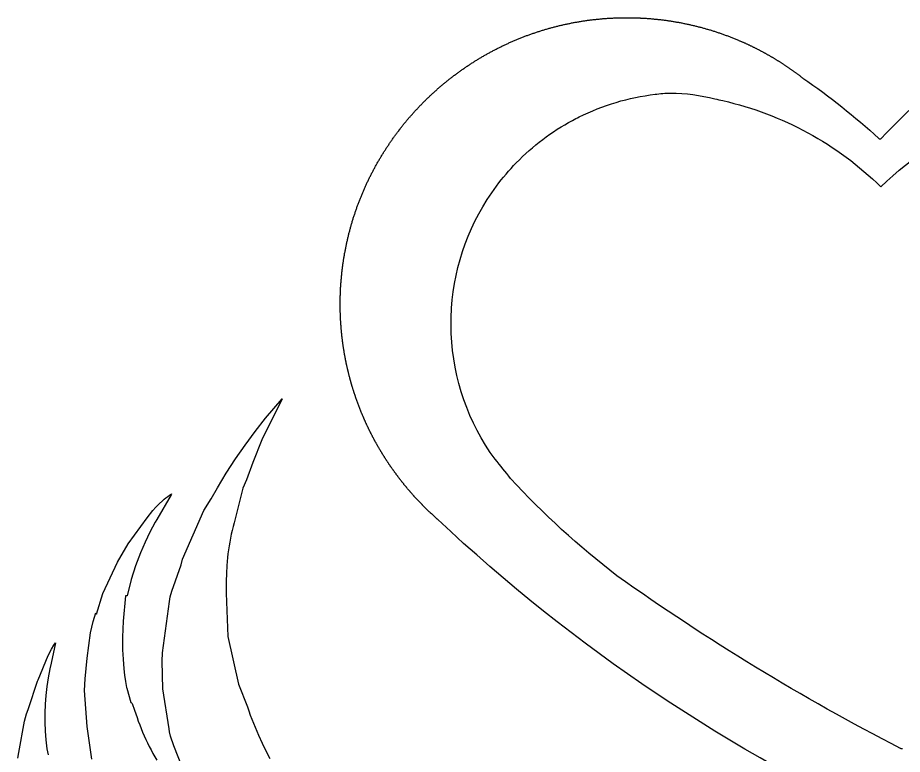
# Model space of a CAD drawing. Extents: x 156 to 510, y 849 to 1306.
# Drawn here: x 158.4 to 337.9, y 1154.3 to 1303.8 of the extents above; entities that cross this region are included whole.
import ezdxf

# ---------------------------------------------------------------- set-up
doc = ezdxf.new("R2010")
doc.units = 0
doc.layers.add('color#3f3f3fff', color=1, linetype='CONTINUOUS')
doc.layers.add('color#7d7d7dff', color=1, linetype='CONTINUOUS')

msp = doc.modelspace()

# ---------------------------------------------------------------- linework, layer by layer
at = {"layer": 'color#3f3f3fff'}
for points in [[(191.71, 1151.92), (190.12, 1156.06), (189.46, 1158.02), (189.26, 1158.88), (189.17, 1159.47), (187.92, 1167.61), (187.73, 1173.22), (187.8, 1174.91), (189.21, 1185.34), (189.39, 1186.26), (189.72, 1187.46), (191.61, 1192.75), (191.91, 1193.96), (196.24, 1203.81), (197.72, 1206.21), (198.99, 1208.44), (200.77, 1211.38), (202.63, 1214.27), (204.58, 1217.1), (206.61, 1219.86), (208.73, 1222.56), (210.38, 1224.54), (212.07, 1226.47), (208, 1218.13), (206.12, 1213.56), (204.89, 1210.05), (204.15, 1208.31), (202.38, 1201.32), (202.16, 1200.54), (201.96, 1199.76), (201.77, 1198.98), (201.61, 1198.2), (201.46, 1197.41), (201.33, 1196.62), (201.21, 1195.83), (201.11, 1195.04), (201.02, 1194.24), (200.94, 1193.44), (200.88, 1192.64), (200.79, 1191.04), (200.74, 1189.44), (200.74, 1187.02), (201.08, 1178.2), (203.26, 1168.57), (205.04, 1163.95), (205.33, 1163.12), (205.63, 1162.29), (205.94, 1161.46), (206.6, 1159.82), (207.3, 1158.2), (208.04, 1156.6), (208.81, 1155.02), (209.62, 1153.44)], [(173.47, 1153.31), (172.53, 1159.97), (171.98, 1167.29), (172.15, 1169.61), (172.51, 1173.83), (173.24, 1178.96), (173.75, 1181.25), (174.26, 1183.07), (174.4, 1182.79), (175.71, 1186.93), (178.69, 1193.32), (180.85, 1197.04), (184.68, 1202.34), (185.85, 1203.79), (186.47, 1204.49), (187.11, 1205.15), (187.79, 1205.78), (188.14, 1206.09), (188.51, 1206.38), (188.88, 1206.66), (189.26, 1206.94), (189.65, 1207.2), (189.57, 1207), (186.64, 1201.96), (186.36, 1201.46), (185.26, 1199.43), (184.27, 1197.36), (183.36, 1195.24), (182.36, 1192.55), (181.49, 1189.8), (180.63, 1186.46), (180.29, 1186.49), (179.84, 1181.35), (179.71, 1178.13), (179.73, 1175.55), (179.81, 1173.62), (179.96, 1171.69), (180.1, 1170.41), (180.28, 1169.13), (180.5, 1167.86), (180.56, 1167.77), (181.38, 1164.83), (181.44, 1164.81), (181.69, 1164.64), (182.17, 1163.29), (182.4, 1162.53), (182.65, 1161.77), (182.91, 1161.02), (183.19, 1160.27), (183.48, 1159.53), (183.79, 1158.8), (184.11, 1158.07), (184.44, 1157.34), (184.78, 1156.63), (185.14, 1155.92), (185.51, 1155.21), (185.89, 1154.51), (186.68, 1153.13)], [(158.44, 1153.53), (158.65, 1154.66), (159.82, 1161.06), (160.25, 1162.54), (160.58, 1163.41), (160.66, 1163.61), (162.46, 1169.18), (162.59, 1169.44), (164.62, 1174.37), (165.29, 1175.69), (165.77, 1176.44), (166.12, 1176.92), (165.24, 1172.83), (164.97, 1171.65), (164.62, 1169.87), (164.34, 1168.08), (164.13, 1166.28), (164, 1164.47), (163.94, 1162.66), (163.94, 1160.85), (164.02, 1159.04), (164.16, 1157.23), (164.36, 1155.43), (164.62, 1154.18)]]:
    msp.add_lwpolyline(points, dxfattribs=at)
at = {"layer": 'color#7d7d7dff'}
for points in [[(428.11, 1207.75, -0.110149), (337.5, 1139.13, -0.083023), (243.71, 1201.96), (243.64, 1202.02), (243.56, 1202.08), (243.49, 1202.14), (243.42, 1202.21), (243.35, 1202.27), (243.28, 1202.33), (243.21, 1202.4), (243.14, 1202.46), (243.07, 1202.52), (243, 1202.59), (242.93, 1202.65), (242.86, 1202.71), (242.79, 1202.78), (242.72, 1202.84), (242.65, 1202.91), (242.58, 1202.97), (242.51, 1203.03), (242.44, 1203.1), (242.37, 1203.16), (242.3, 1203.23), (242.23, 1203.29), (242.17, 1203.36), (242.1, 1203.42), (242.03, 1203.49), (241.96, 1203.55), (241.89, 1203.62), (241.82, 1203.68), (241.75, 1203.75), (241.69, 1203.81), (241.62, 1203.88), (241.55, 1203.95), (241.48, 1204.01), (241.41, 1204.08), (241.35, 1204.14), (241.28, 1204.21), (241.21, 1204.28), (241.14, 1204.34), (241.08, 1204.41), (241.01, 1204.48), (240.94, 1204.54), (240.87, 1204.61), (240.81, 1204.68), (240.74, 1204.75), (240.67, 1204.81), (240.61, 1204.88), (240.54, 1204.95), (240.48, 1205.02), (240.41, 1205.08), (240.34, 1205.15), (240.28, 1205.22), (240.21, 1205.29), (240.15, 1205.35), (240.08, 1205.42), (240.01, 1205.49), (239.95, 1205.56), (239.88, 1205.63), (239.82, 1205.7), (239.75, 1205.77), (239.69, 1205.83), (239.62, 1205.9), (239.56, 1205.97), (239.49, 1206.04), (239.43, 1206.11), (239.36, 1206.18), (239.3, 1206.25), (239.24, 1206.32), (239.17, 1206.39), (239.11, 1206.46), (239.04, 1206.53), (238.98, 1206.6), (238.92, 1206.67), (238.85, 1206.74), (238.79, 1206.81), (238.73, 1206.88), (238.66, 1206.95), (238.6, 1207.02), (238.54, 1207.09), (238.47, 1207.16), (238.41, 1207.23), (238.35, 1207.31), (238.29, 1207.38), (238.22, 1207.45), (238.16, 1207.52), (238.1, 1207.59), (238.04, 1207.66), (237.98, 1207.73), (237.91, 1207.81), (237.85, 1207.88), (237.79, 1207.95), (237.73, 1208.02), (237.67, 1208.09), (237.61, 1208.17), (237.55, 1208.24), (237.48, 1208.31), (237.42, 1208.38), (237.36, 1208.46), (237.3, 1208.53), (237.24, 1208.6), (237.18, 1208.68), (237.12, 1208.75), (237.06, 1208.82), (237, 1208.89), (236.94, 1208.97), (236.88, 1209.04), (236.82, 1209.12), (236.76, 1209.19), (236.7, 1209.26), (236.64, 1209.34), (236.58, 1209.41), (236.52, 1209.48), (236.47, 1209.56), (236.41, 1209.63), (236.35, 1209.71), (236.29, 1209.78), (236.23, 1209.86), (236.17, 1209.93), (236.11, 1210.01), (236.06, 1210.08), (236, 1210.16), (235.94, 1210.23), (235.88, 1210.31), (235.82, 1210.38), (235.77, 1210.46), (235.71, 1210.53), (235.65, 1210.61), (235.59, 1210.68), (235.54, 1210.76), (235.48, 1210.84), (235.42, 1210.91), (235.37, 1210.99), (235.31, 1211.06), (235.25, 1211.14), (235.2, 1211.22), (235.14, 1211.29), (235.08, 1211.37), (235.03, 1211.45), (234.97, 1211.52), (234.92, 1211.6), (234.86, 1211.68), (234.81, 1211.75), (234.75, 1211.83), (234.7, 1211.91), (234.64, 1211.98), (234.59, 1212.06), (234.53, 1212.14), (234.48, 1212.22), (234.42, 1212.29), (234.37, 1212.37), (234.31, 1212.45), (234.26, 1212.53), (234.2, 1212.61), (234.15, 1212.68), (234.1, 1212.76), (234.04, 1212.84), (233.99, 1212.92), (233.93, 1213), (233.88, 1213.08), (233.83, 1213.15), (233.77, 1213.23), (233.72, 1213.31), (233.67, 1213.39), (233.62, 1213.47), (233.56, 1213.55), (233.51, 1213.63), (233.46, 1213.71), (233.41, 1213.79), (233.35, 1213.87), (233.3, 1213.95), (233.25, 1214.03), (233.2, 1214.11), (233.15, 1214.19), (233.09, 1214.27), (233.04, 1214.35), (232.99, 1214.43), (232.94, 1214.51), (232.89, 1214.59), (232.84, 1214.67), (232.79, 1214.75), (232.74, 1214.83), (232.69, 1214.91), (232.64, 1214.99), (232.59, 1215.07), (232.54, 1215.15), (232.49, 1215.23), (232.44, 1215.31), (232.39, 1215.39), (232.34, 1215.47), (232.29, 1215.56), (232.24, 1215.64), (232.19, 1215.72), (232.14, 1215.8), (232.09, 1215.88), (232.04, 1215.96), (231.99, 1216.05), (231.94, 1216.13), (231.9, 1216.21), (231.85, 1216.29), (231.8, 1216.37), (231.75, 1216.46), (231.7, 1216.54), (231.66, 1216.62), (231.61, 1216.7), (231.56, 1216.79), (231.51, 1216.87), (231.47, 1216.95), (231.42, 1217.03), (231.37, 1217.12), (231.33, 1217.2), (231.28, 1217.28), (231.23, 1217.37), (231.19, 1217.45), (231.14, 1217.53), (231.09, 1217.62), (231.05, 1217.7), (231, 1217.78), (230.95, 1217.87), (230.91, 1217.95), (230.86, 1218.04), (230.82, 1218.12), (230.77, 1218.2), (230.73, 1218.29), (230.68, 1218.37), (230.64, 1218.46), (230.59, 1218.54), (230.55, 1218.63), (230.5, 1218.71), (230.46, 1218.79), (230.42, 1218.88), (230.37, 1218.96), (230.33, 1219.05), (230.28, 1219.13), (230.24, 1219.22), (230.2, 1219.3), (230.15, 1219.39), (230.11, 1219.47), (230.07, 1219.56), (230.02, 1219.65), (229.98, 1219.73), (229.94, 1219.82), (229.9, 1219.9), (229.85, 1219.99), (229.81, 1220.07), (229.77, 1220.16), (229.73, 1220.25), (229.69, 1220.33), (229.64, 1220.42), (229.6, 1220.5), (229.56, 1220.59), (229.52, 1220.68), (229.48, 1220.76), (229.44, 1220.85), (229.4, 1220.94), (229.36, 1221.02), (229.31, 1221.11), (229.27, 1221.2), (229.23, 1221.28), (229.19, 1221.37), (229.15, 1221.46), (229.11, 1221.55), (229.07, 1221.63), (229.03, 1221.72), (228.99, 1221.81), (228.95, 1221.9), (228.92, 1221.98), (228.88, 1222.07), (228.84, 1222.16), (228.8, 1222.25), (228.76, 1222.33), (228.72, 1222.42), (228.68, 1222.51), (228.64, 1222.6), (228.61, 1222.69), (228.57, 1222.77), (228.53, 1222.86), (228.49, 1222.95), (228.46, 1223.04), (228.42, 1223.13), (228.38, 1223.22), (228.34, 1223.31), (228.31, 1223.39), (228.27, 1223.48), (228.23, 1223.57), (228.2, 1223.66), (228.16, 1223.75), (228.12, 1223.84), (228.09, 1223.93), (228.05, 1224.02), (228.02, 1224.11), (227.98, 1224.2), (227.94, 1224.29), (227.91, 1224.38), (227.87, 1224.47), (227.84, 1224.55), (227.8, 1224.64), (227.77, 1224.73), (227.73, 1224.82), (227.7, 1224.91), (227.67, 1225), (227.63, 1225.09), (227.6, 1225.18), (227.56, 1225.28), (227.53, 1225.37), (227.5, 1225.46), (227.46, 1225.55), (227.43, 1225.64), (227.4, 1225.73), (227.36, 1225.82), (227.33, 1225.91), (227.3, 1226), (227.26, 1226.09), (227.23, 1226.18), (227.2, 1226.27), (227.17, 1226.36), (227.14, 1226.46), (227.1, 1226.55), (227.07, 1226.64), (227.04, 1226.73), (227.01, 1226.82), (226.98, 1226.91), (226.95, 1227), (226.92, 1227.1), (226.88, 1227.19), (226.85, 1227.28), (226.82, 1227.37), (226.79, 1227.46), (226.76, 1227.56), (226.73, 1227.65), (226.7, 1227.74), (226.67, 1227.83), (226.64, 1227.92), (226.61, 1228.02), (226.58, 1228.11), (226.55, 1228.2), (226.53, 1228.29), (226.5, 1228.39), (226.47, 1228.48), (226.44, 1228.57), (226.41, 1228.67), (226.38, 1228.76), (226.35, 1228.85), (226.33, 1228.94), (226.3, 1229.04), (226.27, 1229.13), (226.24, 1229.22), (226.22, 1229.32), (226.19, 1229.41), (226.16, 1229.5), (226.13, 1229.6), (226.11, 1229.69), (226.08, 1229.78), (226.05, 1229.88), (226.03, 1229.97), (226, 1230.07), (225.98, 1230.16), (225.95, 1230.25), (225.92, 1230.35), (225.9, 1230.44), (225.87, 1230.54), (225.85, 1230.63), (225.82, 1230.72), (225.8, 1230.82), (225.77, 1230.91), (225.75, 1231.01), (225.72, 1231.1), (225.7, 1231.2), (225.67, 1231.29), (225.65, 1231.39), (225.63, 1231.48), (225.6, 1231.57), (225.58, 1231.67), (225.56, 1231.76), (225.53, 1231.86), (225.51, 1231.95), (225.49, 1232.05), (225.46, 1232.15), (225.44, 1232.24), (225.42, 1232.34), (225.4, 1232.43), (225.37, 1232.53), (225.35, 1232.62), (225.33, 1232.72), (225.31, 1232.81), (225.29, 1232.91), (225.27, 1233), (225.24, 1233.1), (225.22, 1233.2), (225.2, 1233.29), (225.18, 1233.39), (225.16, 1233.48), (225.14, 1233.58), (225.12, 1233.68), (225.1, 1233.77), (225.08, 1233.87), (225.06, 1233.96), (225.04, 1234.06), (225.02, 1234.16), (225, 1234.25), (224.98, 1234.35), (224.96, 1234.45), (224.95, 1234.54), (224.93, 1234.64), (224.91, 1234.74), (224.89, 1234.83), (224.87, 1234.93), (224.85, 1235.03), (224.84, 1235.12), (224.82, 1235.22), (224.8, 1235.32), (224.78, 1235.42), (224.77, 1235.51), (224.75, 1235.61), (224.73, 1235.71), (224.71, 1235.81), (224.7, 1235.9), (224.68, 1236), (224.67, 1236.1), (224.65, 1236.2), (224.63, 1236.29), (224.62, 1236.39), (224.6, 1236.49), (224.59, 1236.59), (224.57, 1236.68), (224.56, 1236.78), (224.54, 1236.88), (224.53, 1236.98), (224.51, 1237.08), (224.5, 1237.17), (224.48, 1237.27), (224.47, 1237.37), (224.45, 1237.47), (224.44, 1237.57), (224.43, 1237.67), (224.41, 1237.76), (224.4, 1237.86), (224.39, 1237.96), (224.37, 1238.06), (224.36, 1238.16), (224.35, 1238.26), (224.34, 1238.36), (224.32, 1238.46), (224.31, 1238.55), (224.3, 1238.65), (224.29, 1238.75), (224.28, 1238.85), (224.26, 1238.95), (224.25, 1239.05), (224.24, 1239.15), (224.23, 1239.25), (224.22, 1239.35), (224.21, 1239.45), (224.2, 1239.55), (224.19, 1239.64), (224.18, 1239.74), (224.17, 1239.84), (224.16, 1239.94), (224.15, 1240.04), (224.14, 1240.14), (224.13, 1240.24), (224.12, 1240.34), (224.11, 1240.44), (224.1, 1240.54), (224.09, 1240.64), (224.08, 1240.74), (224.08, 1240.84), (224.07, 1240.94), (224.06, 1241.04), (224.05, 1241.14), (224.04, 1241.24), (224.04, 1241.34), (224.03, 1241.44), (224.02, 1241.54), (224.02, 1241.64), (224.01, 1241.74), (224, 1241.84), (224, 1241.95), (223.99, 1242.05), (223.98, 1242.15), (223.98, 1242.25), (223.97, 1242.35), (223.97, 1242.45), (223.96, 1242.55), (223.96, 1242.65), (223.95, 1242.75), (223.95, 1242.85), (223.94, 1242.95), (223.94, 1243.05), (223.93, 1243.16), (223.93, 1243.26), (223.92, 1243.36), (223.92, 1243.46), (223.92, 1243.56), (223.91, 1243.66), (223.91, 1243.76), (223.91, 1243.86), (223.9, 1243.97), (223.9, 1244.07), (223.9, 1244.17), (223.89, 1244.27), (223.89, 1244.37), (223.89, 1244.47), (223.89, 1244.57), (223.89, 1244.68), (223.88, 1244.78), (223.88, 1244.88), (223.88, 1244.98), (223.88, 1245.08), (223.88, 1245.19), (223.88, 1245.29), (223.88, 1245.39), (223.88, 1245.49), (223.88, 1245.59), (223.88, 1245.7), (223.88, 1245.88), (223.88, 1246.07), (223.88, 1246.26), (223.88, 1246.45), (223.88, 1246.64), (223.89, 1246.82), (223.89, 1247.01), (223.9, 1247.2), (223.9, 1247.38), (223.91, 1247.57), (223.91, 1247.76), (223.92, 1247.94), (223.93, 1248.13), (223.93, 1248.32), (223.94, 1248.5), (223.95, 1248.69), (223.96, 1248.87), (223.97, 1249.06), (223.98, 1249.25), (223.99, 1249.43), (224.01, 1249.62), (224.02, 1249.8), (224.03, 1249.99), (224.05, 1250.17), (224.06, 1250.35), (224.08, 1250.54), (224.09, 1250.72), (224.11, 1250.91), (224.12, 1251.09), (224.14, 1251.27), (224.16, 1251.46), (224.18, 1251.64), (224.2, 1251.82), (224.22, 1252.01), (224.24, 1252.19), (224.26, 1252.37), (224.28, 1252.56), (224.3, 1252.74), (224.32, 1252.92), (224.34, 1253.1), (224.37, 1253.28), (224.39, 1253.47), (224.42, 1253.65), (224.44, 1253.83), (224.47, 1254.01), (224.49, 1254.19), (224.52, 1254.37), (224.55, 1254.55), (224.57, 1254.73), (224.6, 1254.91), (224.63, 1255.09), (224.66, 1255.27), (224.69, 1255.45), (224.72, 1255.63), (224.75, 1255.81), (224.78, 1255.99), (224.82, 1256.17), (224.85, 1256.35), (224.88, 1256.53), (224.92, 1256.7), (224.95, 1256.88), (224.99, 1257.06), (225.02, 1257.24), (225.06, 1257.42), (225.09, 1257.59), (225.13, 1257.77), (225.17, 1257.95), (225.21, 1258.12), (225.25, 1258.3), (225.29, 1258.48), (225.33, 1258.65), (225.37, 1258.83), (225.41, 1259), (225.45, 1259.18), (225.49, 1259.36), (225.53, 1259.53), (225.58, 1259.71), (225.62, 1259.88), (225.66, 1260.05), (225.71, 1260.23), (225.75, 1260.4), (225.8, 1260.58), (225.84, 1260.75), (225.89, 1260.92), (225.94, 1261.1), (225.99, 1261.27), (226.03, 1261.44), (226.08, 1261.62), (226.13, 1261.79), (226.18, 1261.96), (226.23, 1262.13), (226.28, 1262.3), (226.33, 1262.48), (226.39, 1262.65), (226.44, 1262.82), (226.49, 1262.99), (226.54, 1263.16), (226.6, 1263.33), (226.65, 1263.5), (226.71, 1263.67), (226.76, 1263.84), (226.82, 1264.01), (226.88, 1264.18), (226.93, 1264.35), (226.99, 1264.52), (227.05, 1264.68), (227.11, 1264.85), (227.16, 1265.02), (227.22, 1265.19), (227.28, 1265.36), (227.34, 1265.52), (227.41, 1265.69), (227.47, 1265.86), (227.53, 1266.02), (227.59, 1266.19), (227.65, 1266.36), (227.72, 1266.52), (227.78, 1266.69), (227.85, 1266.85), (227.91, 1267.02), (227.98, 1267.18), (228.04, 1267.35), (228.11, 1267.51), (228.17, 1267.68), (228.24, 1267.84), (228.31, 1268), (228.38, 1268.17), (228.45, 1268.33), (228.52, 1268.49), (228.59, 1268.66), (228.66, 1268.82), (228.73, 1268.98), (228.8, 1269.14), (228.87, 1269.3), (228.94, 1269.47), (229.01, 1269.63), (229.09, 1269.79), (229.16, 1269.95), (229.23, 1270.11), (229.31, 1270.27), (229.38, 1270.43), (229.46, 1270.59), (229.53, 1270.75), (229.61, 1270.91), (229.69, 1271.07), (229.77, 1271.22), (229.84, 1271.38), (229.92, 1271.54), (230, 1271.7), (230.08, 1271.86), (230.16, 1272.01), (230.24, 1272.17), (230.32, 1272.33), (230.4, 1272.48), (230.48, 1272.64), (230.56, 1272.79), (230.65, 1272.95), (230.73, 1273.1), (230.81, 1273.26), (230.9, 1273.41), (230.98, 1273.57), (231.06, 1273.72), (231.15, 1273.88), (231.23, 1274.03), (231.32, 1274.18), (231.41, 1274.34), (231.49, 1274.49), (231.58, 1274.64), (231.67, 1274.79), (231.76, 1274.95), (231.85, 1275.1), (231.93, 1275.25), (232.02, 1275.4), (232.11, 1275.55), (232.2, 1275.7), (232.3, 1275.85), (232.39, 1276), (232.48, 1276.15), (232.57, 1276.3), (232.66, 1276.45), (232.76, 1276.6), (232.85, 1276.74), (232.94, 1276.89), (233.04, 1277.04), (233.13, 1277.19), (233.23, 1277.33), (233.32, 1277.48), (233.42, 1277.63), (233.52, 1277.77), (233.61, 1277.92), (233.71, 1278.06), (233.81, 1278.21), (233.91, 1278.35), (234, 1278.5), (234.1, 1278.64), (234.2, 1278.79), (234.3, 1278.93), (234.4, 1279.07), (234.5, 1279.22), (234.61, 1279.36), (234.71, 1279.5), (234.81, 1279.64), (234.91, 1279.79), (235.01, 1279.93), (235.12, 1280.07), (235.22, 1280.21), (235.32, 1280.35), (235.43, 1280.49), (235.53, 1280.63), (235.64, 1280.77), (235.75, 1280.91), (235.85, 1281.05), (235.96, 1281.18), (236.06, 1281.32), (236.17, 1281.46), (236.28, 1281.6), (236.39, 1281.74), (236.5, 1281.87), (236.61, 1282.01), (236.71, 1282.14), (236.82, 1282.28), (236.93, 1282.42), (237.04, 1282.55), (237.16, 1282.69), (237.27, 1282.82), (237.38, 1282.95), (237.49, 1283.09), (237.6, 1283.22), (237.72, 1283.35), (237.83, 1283.49), (237.94, 1283.62), (238.06, 1283.75), (238.17, 1283.88), (238.29, 1284.01), (238.4, 1284.15), (238.52, 1284.28), (238.63, 1284.41), (238.75, 1284.54), (238.87, 1284.67), (238.98, 1284.8), (239.1, 1284.92), (239.22, 1285.05), (239.34, 1285.18), (239.46, 1285.31), (239.57, 1285.44), (239.69, 1285.56), (239.81, 1285.69), (239.93, 1285.82), (240.05, 1285.94), (240.18, 1286.07), (240.3, 1286.19), (240.42, 1286.32), (240.54, 1286.44), (240.66, 1286.57), (240.79, 1286.69), (240.91, 1286.82), (241.03, 1286.94), (241.16, 1287.06), (241.28, 1287.18), (241.4, 1287.31), (241.53, 1287.43), (241.66, 1287.55), (241.78, 1287.67), (241.91, 1287.79), (242.03, 1287.91), (242.16, 1288.03), (242.29, 1288.15), (242.41, 1288.27), (242.54, 1288.39), (242.67, 1288.51), (242.8, 1288.62), (242.93, 1288.74), (243.06, 1288.86), (243.19, 1288.97), (243.32, 1289.09), (243.45, 1289.21), (243.58, 1289.32), (243.71, 1289.44), (243.84, 1289.55), (243.97, 1289.67), (244.1, 1289.78), (244.24, 1289.89), (244.37, 1290.01), (244.5, 1290.12), (244.64, 1290.23), (244.77, 1290.35), (244.9, 1290.46), (245.04, 1290.57), (245.17, 1290.68), (245.31, 1290.79), (245.44, 1290.9), (245.58, 1291.01), (245.72, 1291.12), (245.85, 1291.23), (245.99, 1291.34), (246.13, 1291.44), (246.26, 1291.55), (246.4, 1291.66), (246.54, 1291.77), (246.68, 1291.87), (246.82, 1291.98), (246.96, 1292.08), (247.1, 1292.19), (247.24, 1292.29), (247.38, 1292.4), (247.52, 1292.5), (247.66, 1292.61), (247.8, 1292.71), (247.94, 1292.81), (248.08, 1292.92), (248.22, 1293.02), (248.36, 1293.12), (248.51, 1293.22), (248.65, 1293.32), (248.79, 1293.42), (248.94, 1293.52), (249.08, 1293.62), (249.23, 1293.72), (249.37, 1293.82), (249.51, 1293.92), (249.66, 1294.01), (249.81, 1294.11), (249.95, 1294.21), (250.1, 1294.3), (250.24, 1294.4), (250.39, 1294.5), (250.54, 1294.59), (250.68, 1294.69), (250.83, 1294.78), (250.98, 1294.87), (251.13, 1294.97), (251.28, 1295.06), (251.43, 1295.15), (251.58, 1295.25), (251.72, 1295.34), (251.87, 1295.43), (252.02, 1295.52), (252.17, 1295.61), (252.33, 1295.7), (252.48, 1295.79), (252.63, 1295.88), (252.78, 1295.97), (252.93, 1296.06), (253.08, 1296.14), (253.24, 1296.23), (253.39, 1296.32), (253.54, 1296.4), (253.69, 1296.49), (253.85, 1296.57), (254, 1296.66), (254.16, 1296.74), (254.31, 1296.83), (254.46, 1296.91), (254.62, 1297), (254.77, 1297.08), (254.93, 1297.16), (255.09, 1297.24), (255.24, 1297.32), (255.4, 1297.41), (255.55, 1297.49), (255.71, 1297.57), (255.87, 1297.65), (256.03, 1297.72), (256.18, 1297.8), (256.34, 1297.88), (256.5, 1297.96), (256.66, 1298.04), (256.82, 1298.11), (256.98, 1298.19), (257.14, 1298.27), (257.29, 1298.34), (257.45, 1298.42), (257.61, 1298.49), (257.78, 1298.56), (257.94, 1298.64), (258.1, 1298.71), (258.26, 1298.78), (258.42, 1298.86), (258.58, 1298.93), (258.74, 1299), (258.9, 1299.07), (259.07, 1299.14), (259.23, 1299.21), (259.39, 1299.28), (259.56, 1299.35), (259.72, 1299.41), (259.88, 1299.48), (260.05, 1299.55), (260.21, 1299.62), (260.38, 1299.68), (260.54, 1299.75), (260.71, 1299.81), (260.87, 1299.88), (261.04, 1299.94), (261.2, 1300.01), (261.37, 1300.07), (261.53, 1300.13), (261.7, 1300.2), (261.87, 1300.26), (262.03, 1300.32), (262.2, 1300.38), (262.37, 1300.44), (262.54, 1300.5), (262.7, 1300.56), (262.87, 1300.62), (263.04, 1300.68), (263.21, 1300.73), (263.38, 1300.79), (263.55, 1300.85), (263.72, 1300.91), (263.88, 1300.96), (264.05, 1301.02), (264.22, 1301.07), (264.39, 1301.13), (264.56, 1301.18), (264.74, 1301.23), (264.91, 1301.29), (265.08, 1301.34), (265.25, 1301.39), (265.42, 1301.44), (265.59, 1301.49), (265.76, 1301.54), (265.94, 1301.59), (266.11, 1301.64), (266.28, 1301.69), (266.45, 1301.74), (266.63, 1301.79), (266.8, 1301.83), (266.97, 1301.88), (267.15, 1301.93), (267.32, 1301.97), (267.49, 1302.02), (267.67, 1302.06), (267.84, 1302.11), (268.02, 1302.15), (268.19, 1302.19), (268.37, 1302.23), (268.54, 1302.28), (268.72, 1302.32), (268.9, 1302.36), (269.07, 1302.4), (269.25, 1302.44), (269.42, 1302.48), (269.6, 1302.52), (269.78, 1302.55), (269.95, 1302.59), (270.13, 1302.63), (270.31, 1302.67), (270.49, 1302.7), (270.66, 1302.74), (270.84, 1302.77), (271.02, 1302.81), (271.2, 1302.84), (271.38, 1302.87), (271.56, 1302.91), (271.73, 1302.94), (271.91, 1302.97), (272.09, 1303), (272.27, 1303.03), (272.45, 1303.06), (272.63, 1303.09), (272.81, 1303.12), (272.99, 1303.15), (273.17, 1303.18), (273.35, 1303.2), (273.53, 1303.23), (273.71, 1303.26), (273.9, 1303.28), (274.08, 1303.31), (274.26, 1303.33), (274.44, 1303.36), (274.62, 1303.38), (274.8, 1303.4), (274.99, 1303.43), (275.17, 1303.45), (275.35, 1303.47), (275.53, 1303.49), (275.72, 1303.51), (275.9, 1303.53), (276.08, 1303.55), (276.27, 1303.57), (276.45, 1303.58), (276.63, 1303.6), (276.82, 1303.62), (277, 1303.63), (277.18, 1303.65), (277.37, 1303.66), (277.55, 1303.68), (277.74, 1303.69), (277.92, 1303.7), (278.11, 1303.72), (278.29, 1303.73), (278.48, 1303.74), (278.66, 1303.75), (278.85, 1303.76), (279.04, 1303.77), (279.22, 1303.78), (279.41, 1303.79), (279.59, 1303.8), (279.78, 1303.8), (279.97, 1303.81), (280.15, 1303.82), (280.34, 1303.82), (280.53, 1303.83), (280.71, 1303.83), (280.9, 1303.84), (281.09, 1303.84), (281.28, 1303.84), (281.46, 1303.84), (281.65, 1303.85), (281.84, 1303.85), (282.03, 1303.85), (282.21, 1303.85), (282.4, 1303.85), (282.59, 1303.84), (282.78, 1303.84), (282.96, 1303.84), (283.15, 1303.84), (283.34, 1303.83), (283.52, 1303.83), (283.71, 1303.82), (283.81, 1303.82), (283.9, 1303.82), (283.99, 1303.81), (284.09, 1303.81), (284.18, 1303.81), (284.27, 1303.81), (284.37, 1303.8), (284.46, 1303.8), (284.55, 1303.79), (284.65, 1303.79), (284.74, 1303.79), (284.83, 1303.78), (284.93, 1303.78), (285.02, 1303.77), (285.21, 1303.76), (285.39, 1303.75), (285.57, 1303.74), (285.76, 1303.73), (285.94, 1303.72), (286.13, 1303.7), (286.31, 1303.69), (286.5, 1303.68), (286.68, 1303.66), (286.87, 1303.65), (287.05, 1303.63), (287.24, 1303.62), (287.42, 1303.6), (287.6, 1303.58), (287.79, 1303.57), (287.88, 1303.56), (287.97, 1303.55), (288.16, 1303.53), (288.34, 1303.51), (288.52, 1303.49), (288.7, 1303.47), (288.88, 1303.45), (289.06, 1303.43), (289.24, 1303.4), (289.42, 1303.38), (289.61, 1303.36), (289.79, 1303.33), (289.97, 1303.31), (290.15, 1303.28), (290.33, 1303.26), (290.51, 1303.23), (290.69, 1303.21), (290.87, 1303.18), (291.05, 1303.15), (291.23, 1303.12), (291.41, 1303.09), (291.59, 1303.06), (291.77, 1303.03), (291.95, 1303), (292.13, 1302.97), (292.31, 1302.94), (292.49, 1302.91), (292.67, 1302.88), (292.85, 1302.84), (293.03, 1302.81), (293.21, 1302.77), (293.39, 1302.74), (293.57, 1302.7), (293.75, 1302.67), (293.92, 1302.63), (294.1, 1302.59), (294.27, 1302.56), (294.45, 1302.52), (294.62, 1302.48), (294.8, 1302.44), (294.97, 1302.4), (295.15, 1302.36), (295.32, 1302.32), (295.49, 1302.28), (295.67, 1302.24), (295.84, 1302.2), (296.02, 1302.15), (296.19, 1302.11), (296.36, 1302.07), (296.54, 1302.02), (296.71, 1301.98), (296.88, 1301.93), (297.06, 1301.89), (297.23, 1301.84), (297.4, 1301.79), (297.57, 1301.75), (297.75, 1301.7), (297.92, 1301.65), (298.09, 1301.6), (298.26, 1301.55), (298.43, 1301.5), (298.6, 1301.45), (298.78, 1301.4), (298.95, 1301.35), (299.12, 1301.3), (299.29, 1301.24), (299.46, 1301.19), (299.63, 1301.14), (299.8, 1301.08), (299.97, 1301.03), (300.14, 1300.97), (300.31, 1300.91), (300.48, 1300.86), (300.65, 1300.8), (300.82, 1300.74), (300.99, 1300.69), (301.16, 1300.63), (301.33, 1300.57), (301.49, 1300.51), (301.66, 1300.45), (301.83, 1300.39), (302, 1300.33), (302.17, 1300.26), (302.34, 1300.2), (302.5, 1300.14), (302.67, 1300.08), (302.84, 1300.01), (303, 1299.95), (303.17, 1299.88), (303.34, 1299.82), (303.5, 1299.75), (303.67, 1299.69), (303.84, 1299.62), (304, 1299.55), (304.17, 1299.48), (304.33, 1299.42), (304.5, 1299.35), (304.66, 1299.28), (304.77, 1299.23), (304.88, 1299.18), (304.99, 1299.14), (305.1, 1299.09), (305.21, 1299.04), (305.32, 1299), (305.43, 1298.95), (305.54, 1298.9), (305.65, 1298.85), (305.75, 1298.8), (305.86, 1298.75), (305.97, 1298.71), (306.08, 1298.66), (306.19, 1298.61), (306.3, 1298.56), (306.4, 1298.51), (306.51, 1298.46), (306.62, 1298.41), (306.73, 1298.36), (306.84, 1298.31), (306.94, 1298.26), (307.05, 1298.2), (307.16, 1298.15), (307.27, 1298.1), (307.37, 1298.05), (307.48, 1298), (307.59, 1297.94), (307.69, 1297.89), (307.8, 1297.84), (307.91, 1297.79), (308.01, 1297.73), (308.12, 1297.68), (308.23, 1297.63), (308.33, 1297.57), (308.44, 1297.52), (308.54, 1297.46), (308.65, 1297.41), (308.75, 1297.36), (308.86, 1297.3), (308.97, 1297.25), (309.07, 1297.19), (309.18, 1297.13), (309.28, 1297.08), (309.39, 1297.02), (309.49, 1296.97), (309.6, 1296.91), (309.7, 1296.85), (309.81, 1296.8), (309.91, 1296.74), (310.01, 1296.68), (310.12, 1296.62), (310.22, 1296.57), (310.33, 1296.51), (310.43, 1296.45), (310.53, 1296.39), (310.64, 1296.33), (310.74, 1296.28), (310.84, 1296.22), (310.95, 1296.16), (311.05, 1296.1), (311.15, 1296.04), (311.26, 1295.98), (311.36, 1295.92), (311.46, 1295.86), (311.56, 1295.8), (311.67, 1295.74), (311.77, 1295.68), (311.87, 1295.61), (311.97, 1295.55), (312.08, 1295.49), (312.18, 1295.43), (312.28, 1295.37), (312.38, 1295.31), (312.48, 1295.24), (312.58, 1295.18), (312.68, 1295.12), (312.79, 1295.06), (312.89, 1294.99), (312.99, 1294.93), (313.09, 1294.87), (313.19, 1294.8), (313.29, 1294.74), (313.39, 1294.67), (313.49, 1294.61), (313.59, 1294.54), (313.69, 1294.48), (313.79, 1294.41), (313.89, 1294.35), (313.99, 1294.28), (314.09, 1294.22), (314.19, 1294.15), (314.29, 1294.09), (314.38, 1294.02), (314.48, 1293.95), (314.58, 1293.89), (314.68, 1293.82), (314.78, 1293.75), (314.88, 1293.69), (314.98, 1293.62), (315.07, 1293.55), (315.17, 1293.48), (315.27, 1293.41), (315.37, 1293.35), (315.46, 1293.28), (315.56, 1293.21), (315.66, 1293.14), (315.76, 1293.07), (315.85, 1293), (315.95, 1292.93), (316.05, 1292.86), (316.14, 1292.79), (316.24, 1292.72), (316.34, 1292.65), (316.43, 1292.58), (316.53, 1292.51), (316.62, 1292.44), (316.72, 1292.37), (316.81, 1292.3), (316.91, 1292.23), (317, 1292.16), (317.1, 1292.08), (317.19, 1292.01), (317.29, 1291.94), (317.38, 1291.87), (317.48, 1291.79), (317.57, 1291.72), (317.67, 1291.65), (317.76, 1291.58, -0.036388), (333.14, 1279.34), (333.14, 1279.34), (333.15, 1279.33), (333.16, 1279.33), (333.16, 1279.32), (333.17, 1279.31), (333.18, 1279.31), (333.19, 1279.3), (333.2, 1279.3), (333.2, 1279.29), (333.21, 1279.29), (333.22, 1279.28), (333.23, 1279.28), (333.24, 1279.28), (333.24, 1279.27), (333.25, 1279.27), (333.26, 1279.27), (333.27, 1279.26), (333.28, 1279.26), (333.29, 1279.26), (333.29, 1279.25), (333.3, 1279.25), (333.31, 1279.25), (333.32, 1279.25), (333.33, 1279.24), (333.34, 1279.24), (333.35, 1279.24), (333.36, 1279.24), (333.36, 1279.24), (333.37, 1279.24), (333.38, 1279.24), (333.39, 1279.24), (333.4, 1279.24), (333.41, 1279.24), (333.42, 1279.24), (333.43, 1279.24), (333.44, 1279.24), (333.44, 1279.24), (333.45, 1279.24), (333.46, 1279.24), (333.47, 1279.24), (333.48, 1279.25), (333.49, 1279.25), (333.5, 1279.25), (333.5, 1279.25), (333.51, 1279.25), (333.52, 1279.26), (333.53, 1279.26), (333.54, 1279.26), (333.54, 1279.27), (333.55, 1279.27), (333.56, 1279.27), (333.57, 1279.28), (333.58, 1279.28), (333.58, 1279.29), (333.59, 1279.29), (333.6, 1279.3), (333.61, 1279.3), (333.61, 1279.31), (333.62, 1279.31), (333.63, 1279.32), (333.63, 1279.32), (333.64, 1279.33), (333.65, 1279.34), (333.65, 1279.34), (333.65, 1279.34, -0.053867), (351.09, 1294.48)], [(337.94, 1155.43), (337.93, 1155.43), (337.92, 1155.43), (337.91, 1155.43), (337.9, 1155.43), (337.89, 1155.43), (337.88, 1155.43), (337.87, 1155.43), (337.86, 1155.43), (337.84, 1155.43), (337.83, 1155.43), (337.82, 1155.43), (337.81, 1155.43), (337.8, 1155.44), (337.79, 1155.44), (337.78, 1155.44), (337.77, 1155.44), (337.76, 1155.44), (337.75, 1155.44), (337.74, 1155.44), (337.73, 1155.45), (337.72, 1155.45), (337.71, 1155.45), (337.7, 1155.45), (337.69, 1155.46), (337.68, 1155.46), (337.67, 1155.46), (337.66, 1155.47), (337.65, 1155.47), (337.64, 1155.47), (337.63, 1155.48), (337.62, 1155.48), (337.61, 1155.48), (337.6, 1155.49), (337.59, 1155.49), (337.58, 1155.5), (337.57, 1155.5), (337.56, 1155.51), (337.55, 1155.51), (337.55, 1155.51, -0.035555), (280.01, 1190.57, -0.042603), (258.45, 1210.3, 0.016558), (255.29, 1214.2, -0.147225), (246.4, 1239.72, -0.017083), (246.46, 1244.88, -0.143806), (255.6, 1269.68, -0.03086), (259.59, 1274.38, -0.076828), (271.02, 1283.01, -0.04426), (272.36, 1283.7, -0.086245), (287.75, 1288.29, -0.030119), (290.91, 1288.55, -0.062406), (299.89, 1287.36, -0.006198), (301.51, 1287.01, -0.138749), (333.58, 1269.52, -0.182141), (381.12, 1289.96)]]:
    msp.add_lwpolyline(points, format="xyb", dxfattribs=at)

doc.saveas('drawing.dxf')
